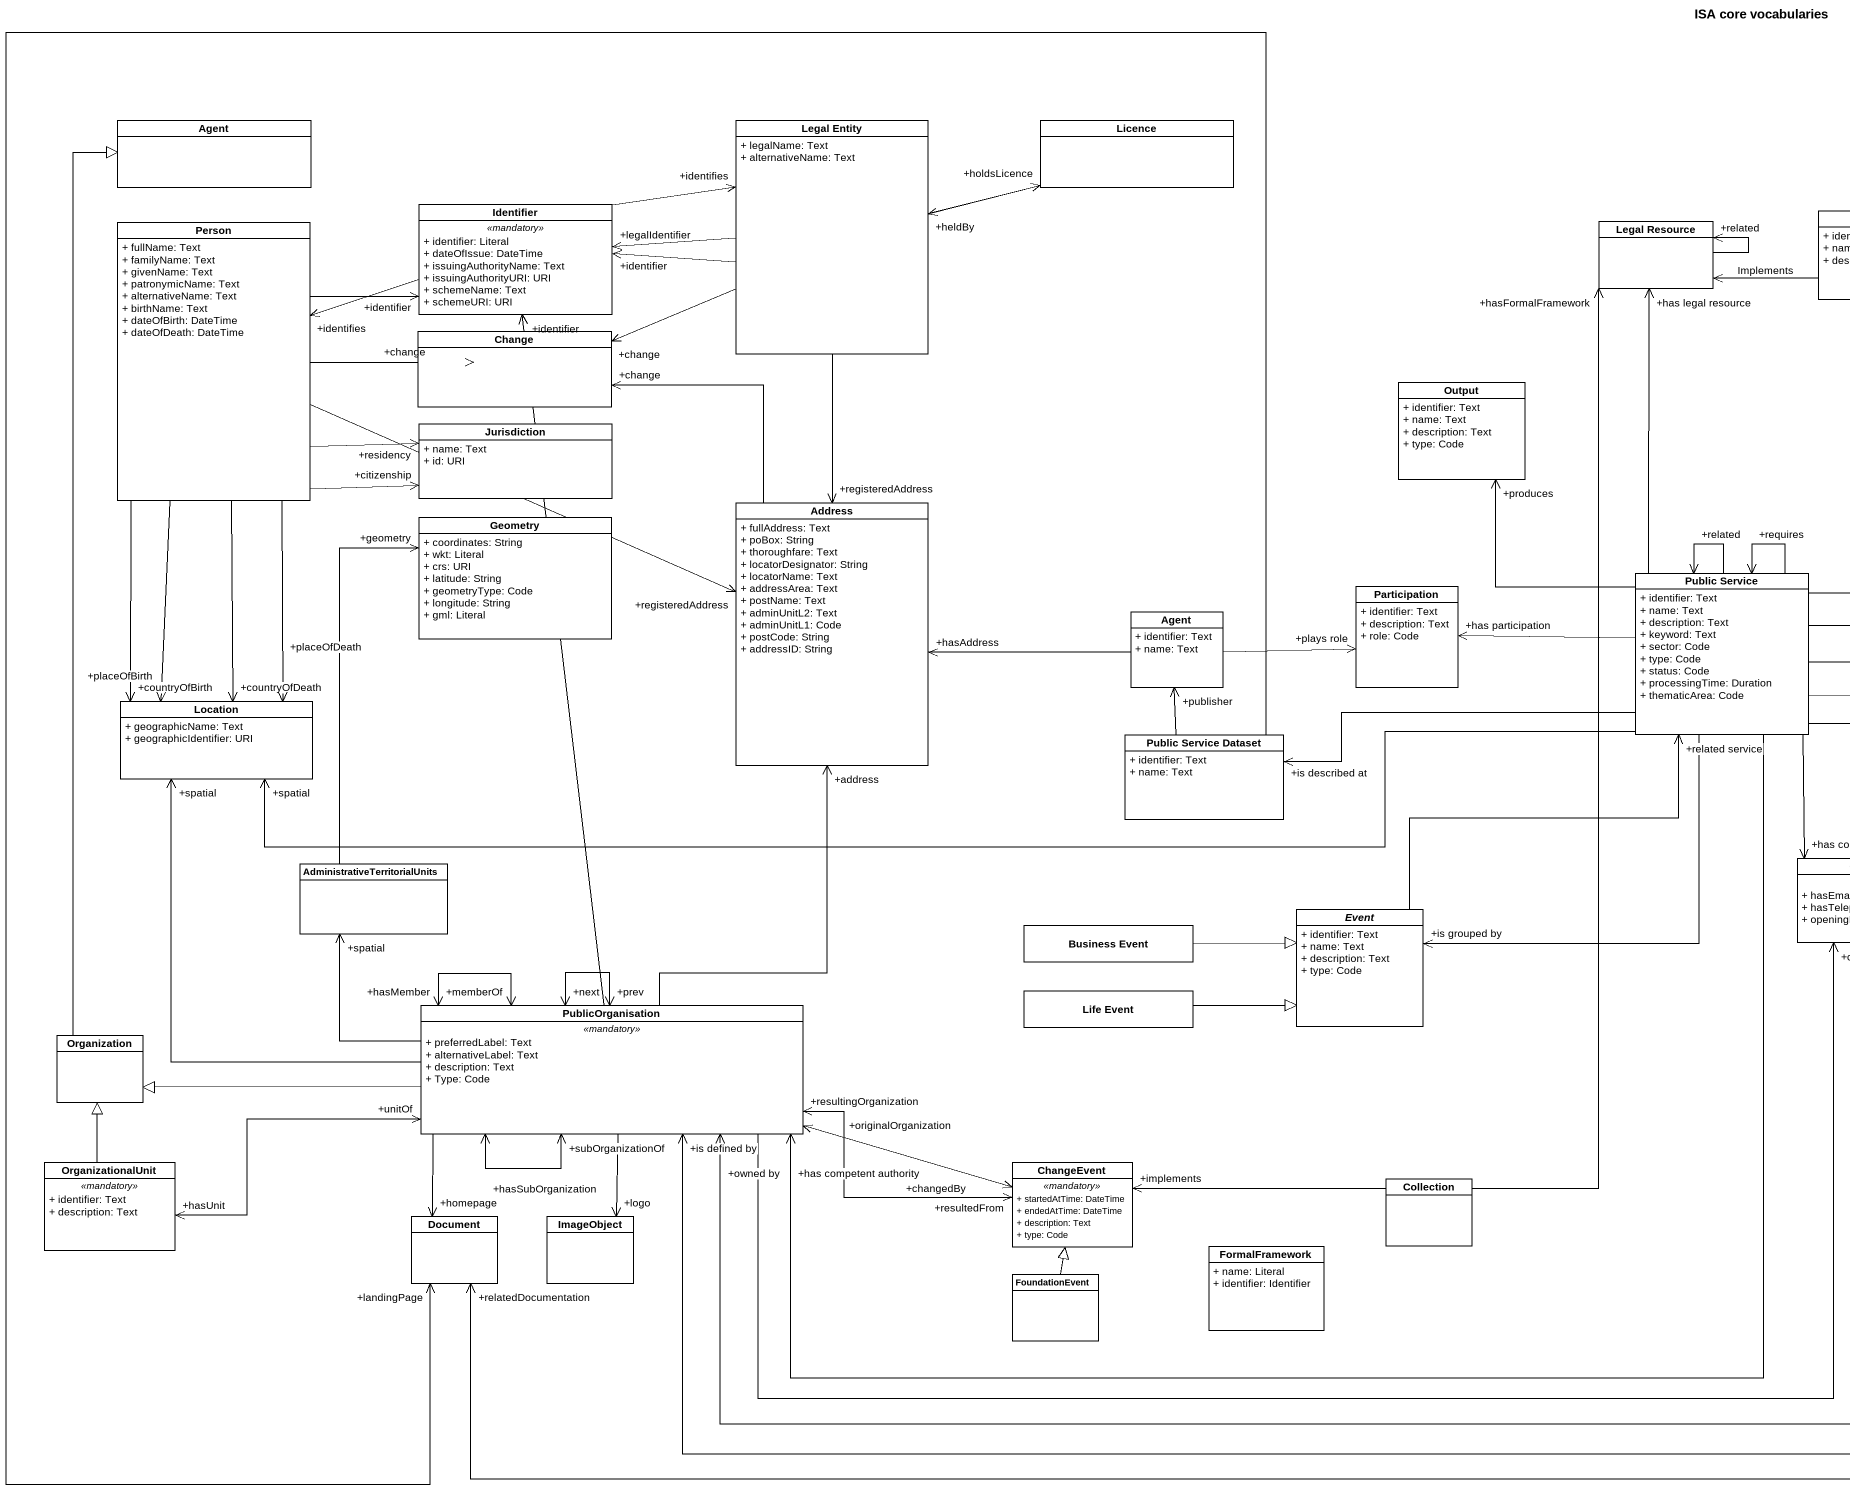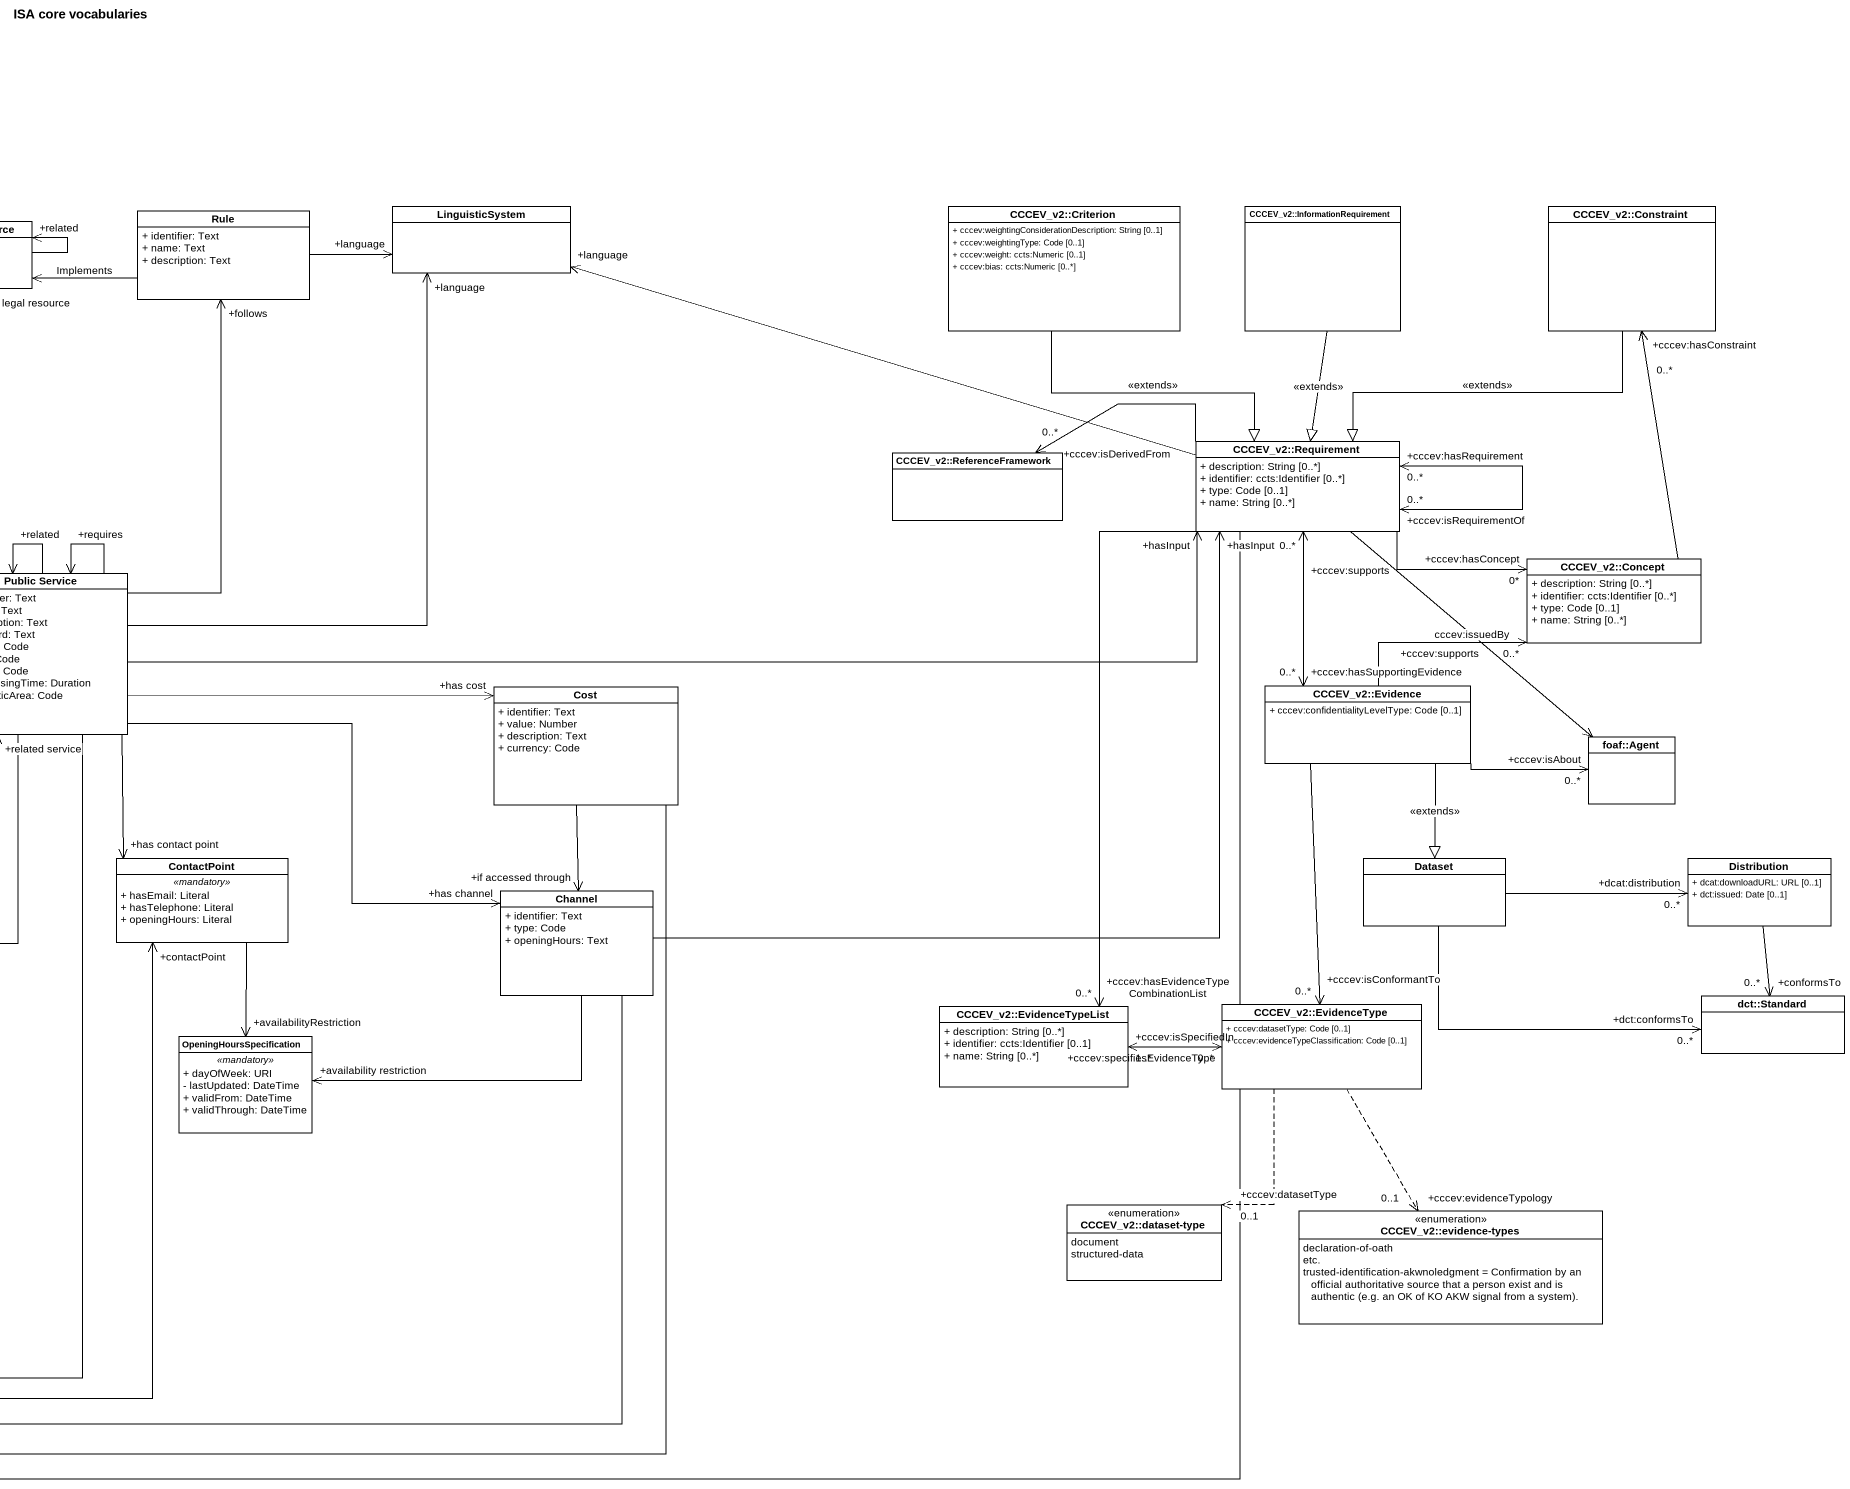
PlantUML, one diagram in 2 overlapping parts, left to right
@startuml
title ISA core vocabularies
hide circle
hide empty members
skinparam classAttributeIconSize 0
class "Agent" as Agent_
class "Legal Entity" as Legal_Entity {
  + legalName: Text
  + alternativeName: Text
}
class Licence
class "Person" as Person_ {
  + fullName: Text
  + familyName: Text
  + givenName: Text
  + patronymicName: Text
  + alternativeName: Text
  + birthName: Text
  + dateOfBirth: DateTime
  + dateOfDeath: DateTime
}
class Identifier {
  .. <<mandatory>> ..
  + identifier: Literal
  + dateOfIssue: DateTime
  + issuingAuthorityName: Text
  + issuingAuthorityURI: URI
  + schemeName: Text
  + schemeURI: URI
}
class "Legal Resource" as Legal_Resource
class Rule {
  + identifier: Text
  + name: Text
  + description: Text
}
class LinguisticSystem
class "CCCEV_v2::Criterion" as CCCEV_v2_Criterion {
  + cccev:weightingConsiderationDescription: String [0..1]
  + cccev:weightingType: Code [0..1]
  + cccev:weight: ccts:Numeric [0..1]
  + cccev:bias: ccts:Numeric [0..*]
}
class "CCCEV_v2::InformationRequirement" as CCCEV_v2
class "CCCEV_v2::Constraint" as CCCEV_v2_Constraint
class Change
class Output {
  + identifier: Text
  + name: Text
  + description: Text
  + type: Code
}
class Jurisdiction {
  + name: Text
  + id: URI
}
class "CCCEV_v2::Requirement" as CCCEV_v2_Requirement {
  + description: String [0..*]
  + identifier: ccts:Identifier [0..*]
  + type: Code [0..1]
  + name: String [0..*]
}
class "CCCEV_v2::ReferenceFramework" as CCCEV_v2_ReferenceFramework
class Geometry {
  + coordinates: String
  + wkt: Literal
  + crs: URI
  + latitude: String
  + geometryType: Code
  + longitude: String
  + gml: Literal
}
class Address {
  + fullAddress: Text
  + poBox: String
  + thoroughfare: Text
  + locatorDesignator: String
  + locatorName: Text
  + addressArea: Text
  + postName: Text
  + adminUnitL2: Text
  + adminUnitL1: Code
  + postCode: String
  + addressID: String
}
class "Public Service" as Public_Service {
  + identifier: Text
  + name: Text
  + description: Text
  + keyword: Text
  + sector: Code
  + type: Code
  + status: Code
  + processingTime: Duration
  + thematicArea: Code
}
class "CCCEV_v2::Concept" as CCCEV_v2_Concept {
  + description: String [0..*]
  + identifier: ccts:Identifier [0..*]
  + type: Code [0..1]
  + name: String [0..*]
}
class "Agent" as Agent__2 {
  + identifier: Text
  + name: Text
}
class Participation {
  + identifier: Text
  + description: Text
  + role: Code
}
class Location {
  + geographicName: Text
  + geographicIdentifier: URI
}
class Cost {
  + identifier: Text
  + value: Number
  + description: Text
  + currency: Code
}
class "CCCEV_v2::Evidence" as CCCEV_v2_Evidence {
  + cccev:confidentialityLevelType: Code [0..1]
}
class "Public Service Dataset" as Public_Service_Dataset {
  + identifier: Text
  + name: Text
}
class "foaf::Agent" as foaf_Agent
class "AdministrativeTerritorialUnits" as AdministrativeTerritorialUni
class ContactPoint {
  .. <<mandatory>> ..
  + hasEmail: Literal
  + hasTelephone: Literal
  + openingHours: Literal
}
class Dataset
class Distribution {
  + dcat:downloadURL: URL [0..1]
  + dct:issued: Date [0..1]
}
abstract class Event {
  + identifier: Text
  + name: Text
  + description: Text
  + type: Code
}
class Channel {
  + identifier: Text
  + type: Code
  + openingHours: Text
}
class "Business Event" as Business_Event
class PublicOrganisation {
  .. <<mandatory>> ..
  + preferredLabel: Text
  + alternativeLabel: Text
  + description: Text
  + Type: Code
}
class "Life Event" as Life_Event
class "CCCEV_v2::EvidenceTypeList" as CCCEV_v2_EvidenceTypeList {
  + description: String [0..*]
  + identifier: ccts:Identifier [0..1]
  + name: String [0..*]
}
class "CCCEV_v2::EvidenceType" as CCCEV_v2_EvidenceType {
  + cccev:datasetType: Code [0..1]
  + cccev:evidenceTypeClassification: Code [0..1]
}
class "dct::Standard" as dct_Standard
class Organization
class OpeningHoursSpecification {
  .. <<mandatory>> ..
  + dayOfWeek: URI
  - lastUpdated: DateTime
  + validFrom: DateTime
  + validThrough: DateTime
}
class OrganizationalUnit {
  .. <<mandatory>> ..
  + identifier: Text
  + description: Text
}
class ChangeEvent {
  .. <<mandatory>> ..
  + startedAtTime: DateTime
  + endedAtTime: DateTime
  + description: Text
  + type: Code
}
class Collection
class Document
class ImageObject
enum "CCCEV_v2::dataset-type" as CCCEV_v2_dataset_type {
  document
  structured-data
}
enum "CCCEV_v2::evidence-types" as CCCEV_v2_evidence_types {
  declaration-of-oath
  etc.
  {field} trusted-identification-akwnoledgment = Confirmation by an official authoritative source that a person exist and is authentic (e.g. an OK of KO AKW signal from a system).
}
class FormalFramework {
  + name: Literal
  + identifier: Identifier
}
class FoundationEvent
Legal_Entity -right-> "+holdsLicence" Licence
Legal_Entity -left-> "+legalIdentifier" Identifier
Legal_Entity -left-> "+identifier" Identifier
Legal_Entity -left-> "+change" Change
Legal_Entity --> "+registeredAddress" Address
Licence -left-> "+heldBy" Legal_Entity
Person_ -right-> "+identifier" Identifier
Person_ -right-> "+change" Change
Person_ -right-> "+citizenship" Jurisdiction
Person_ -right-> "+residency" Jurisdiction
Person_ -right-> "+registeredAddress" Address
Person_ --> "+countryOfBirth" Location
Person_ --> "+placeOfBirth" Location
Person_ --> "+countryOfDeath" Location
Person_ --> "+placeOfDeath" Location
Identifier -right-> "+identifies" Legal_Entity
Identifier -left-> "+identifies" Person_
Legal_Resource --> "+related" Legal_Resource
Rule -left-> Legal_Resource : Implements
Rule -right-> "+language" LinguisticSystem
Rule "+follows" <-- Public_Service
CCCEV_v2_Criterion --|> CCCEV_v2_Requirement : <<extends>>
CCCEV_v2 --|> CCCEV_v2_Requirement : <<extends>>
CCCEV_v2_Constraint --|> CCCEV_v2_Requirement : <<extends>>
CCCEV_v2_Requirement -left-> "+language" LinguisticSystem
CCCEV_v2_Requirement "+cccev:isRequirementOf\n0..*" <--> "+cccev:hasRequirement\n0..*" CCCEV_v2_Requirement
CCCEV_v2_Requirement -left-> "+cccev:isDerivedFrom\n0..*" CCCEV_v2_ReferenceFramework
CCCEV_v2_Requirement -right-> "+cccev:hasConcept\n0*" CCCEV_v2_Concept
CCCEV_v2_Requirement "+cccev:supports\n0..*" <--> "+cccev:hasSupportingEvidence\n0..*" CCCEV_v2_Evidence
CCCEV_v2_Requirement --> foaf_Agent : cccev:issuedBy
CCCEV_v2_Requirement --> "+cccev:hasEvidenceTypeCombinationList\n0..*" CCCEV_v2_EvidenceTypeList
CCCEV_v2_Requirement -left-> "+relatedDocumentation" Document
Address -up-> "+change" Change
Public_Service -up-> "+has legal resource" Legal_Resource
Public_Service -up-> "+language" LinguisticSystem
Public_Service -up-> "+produces" Output
Public_Service -right-> "+hasInput" CCCEV_v2_Requirement
Public_Service --> "+requires" Public_Service
Public_Service --> "+related" Public_Service
Public_Service -left-> "+has participation" Participation
Public_Service -left-> "+spatial" Location
Public_Service -right-> "+has cost" Cost
Public_Service -left-> "+is described at" Public_Service_Dataset
Public_Service --> "+has contact point" ContactPoint
Public_Service --> "+is grouped by" Event
Public_Service -right-> "+has channel" Channel
Public_Service -left-> "+has competent authority" PublicOrganisation
CCCEV_v2_Concept -up-> "+cccev:hasConstraint\n0..*" CCCEV_v2_Constraint
Agent__2 -left-> "+hasAddress" Address
Agent__2 -right-> "+plays role" Participation
Cost --> "+if accessed through" Channel
Cost -left-> "+is defined by" PublicOrganisation
CCCEV_v2_Evidence -right-> "+cccev:supports\n0..*" CCCEV_v2_Concept
CCCEV_v2_Evidence -right-> "+cccev:isAbout\n0..*" foaf_Agent
CCCEV_v2_Evidence --|> Dataset : <<extends>>
CCCEV_v2_Evidence --> "+cccev:isConformantTo\n0..*" CCCEV_v2_EvidenceType
Public_Service_Dataset -up-> "+publisher" Agent__2
Public_Service_Dataset --> "+landingPage" Document
AdministrativeTerritorialUni -up-> "+geometry" Geometry
ContactPoint --> "+availabilityRestriction" OpeningHoursSpecification
Dataset -right-> "+dcat:distribution\n0..*" Distribution
Dataset -right-> "+dct:conformsTo\n0..*" dct_Standard
Distribution --> "+conformsTo\n0..*" dct_Standard
Event -up-> "+related service" Public_Service
Channel -up-> "+hasInput" CCCEV_v2_Requirement
Channel -left-> "+owned by" PublicOrganisation
Channel -left-> "+availability restriction" OpeningHoursSpecification
Business_Event -right-|> Event
PublicOrganisation -up-> "+identifier" Identifier
PublicOrganisation -up-> "+address" Address
PublicOrganisation -up-> "+spatial" Location
PublicOrganisation -up-> "+spatial" AdministrativeTerritorialUni
PublicOrganisation -right-> "+contactPoint" ContactPoint
PublicOrganisation "+prev" <--> "+next" PublicOrganisation
PublicOrganisation "+hasSubOrganization" <--> "+subOrganizationOf" PublicOrganisation
PublicOrganisation "+memberOf" <--> "+hasMember" PublicOrganisation
PublicOrganisation -left-|> Organization
PublicOrganisation "+unitOf" <-left-> "+hasUnit" OrganizationalUnit
PublicOrganisation "+resultingOrganization" <-right-> "+resultedFrom" ChangeEvent
PublicOrganisation --> "+homepage" Document
PublicOrganisation --> "+logo" ImageObject
Life_Event -right-|> Event
CCCEV_v2_EvidenceTypeList "+cccev:isSpecifiedIn\n1..*" <-right-> "+cccev:specifiesEvidenceType\n0..*" CCCEV_v2_EvidenceType
CCCEV_v2_EvidenceType ..> "+cccev:datasetType\n0..1" CCCEV_v2_dataset_type
CCCEV_v2_EvidenceType ..> "+cccev:evidenceTypology\n0..1" CCCEV_v2_evidence_types
Organization -up-|> Agent_
OrganizationalUnit -up-|> Organization
ChangeEvent "+implements" <-up-> "+hasFormalFramework" Legal_Resource
ChangeEvent "+changedBy" <-left-> "+originalOrganization" PublicOrganisation
FoundationEvent -up-|> ChangeEvent
@enduml
